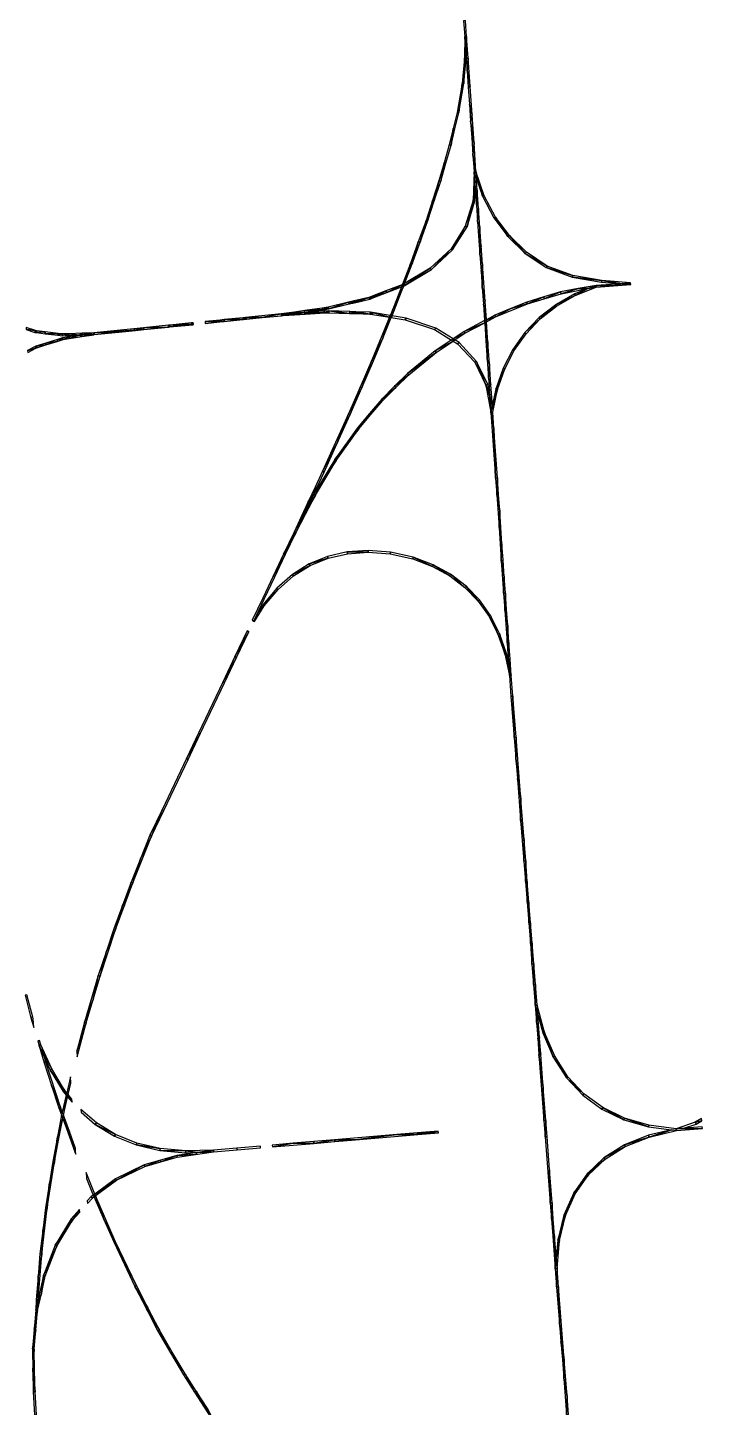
# Model space of a CAD drawing. Extents: x -9278 to 1674, y -8964 to 941.
# Drawn here: x -4828 to -4091, y -2521 to -1015 of the extents above; entities that cross this region are included whole.
import ezdxf

# ---------------------------------------------------------------- set-up
doc = ezdxf.new("R2010")
doc.units = 0

msp = doc.modelspace()

# ---------------------------------------------------------------- linework, layer by layer
at = {"layer": 'mg_to_dxf', "color": 40}
for points in [[(-4350.46, -1024.7), (-4348.47, -1024.56), (-4349.67, -1007.29), (-4351.67, -1007.42)], [(-4350.46, -1024.7), (-4350.8, -1048.46), (-4348.81, -1048.41)], [(-4348.81, -1048.41), (-4348.81, -1048.41), (-4348.47, -1024.56), (-4350.46, -1024.7)], [(-4348.81, -1048.41), (-4348.81, -1048.41), (-4346.8, -1048.44), (-4348.47, -1024.56)], [(-4350.8, -1048.46), (-4353.24, -1076.04), (-4351.24, -1076.06)], [(-4348.81, -1048.41), (-4350.8, -1048.46), (-4351.24, -1076.06)], [(-4348.81, -1048.41), (-4348.81, -1048.41), (-4347.88, -1061.59), (-4346.8, -1048.44)], [(-4347.88, -1061.59), (-4344.64, -1079.36), (-4346.8, -1048.44)], [(-4347.88, -1061.59), (-4346.6, -1080.03), (-4344.64, -1079.36)], [(-4353.24, -1076.04), (-4358.85, -1107.53), (-4356.86, -1107.63)], [(-4351.24, -1076.06), (-4353.24, -1076.04), (-4356.86, -1107.63)], [(-4344.64, -1079.36), (-4346.6, -1080.03), (-4345.31, -1098.48), (-4342.48, -1110.28)], [(-4345.31, -1098.48), (-4344.02, -1116.92), (-4342.48, -1110.28)], [(-4358.85, -1107.53), (-4363.07, -1125.22), (-4361.08, -1125.36), (-4356.86, -1107.63)], [(-4342.48, -1110.28), (-4344.02, -1116.92), (-4340.32, -1141.21)], [(-4363.07, -1125.22), (-4367.29, -1142.9), (-4365.31, -1143.09)], [(-4361.08, -1125.36), (-4363.07, -1125.22), (-4365.31, -1143.09)], [(-4344.02, -1116.92), (-4342.73, -1135.37), (-4340.32, -1141.21)], [(-4367.29, -1142.9), (-4372.93, -1162.53), (-4370.95, -1162.76), (-4365.31, -1143.09)], [(-4342.73, -1135.37), (-4341.44, -1153.81), (-4340.32, -1141.21)], [(-4340.32, -1141.21), (-4341.44, -1153.81), (-4338.15, -1172.13)], [(-4341.44, -1153.81), (-4340.15, -1172.26), (-4338.15, -1172.13)], [(-4378.57, -1182.15), (-4376.59, -1182.43), (-4372.93, -1162.53)], [(-4370.95, -1162.76), (-4372.93, -1162.53), (-4376.59, -1182.43)], [(-4340.15, -1172.26), (-4341.41, -1203.76), (-4338.88, -1190.49)], [(-4336.74, -1192.33), (-4338.15, -1172.13), (-4340.15, -1172.26), (-4338.88, -1190.49)], [(-4329.3, -1198.63), (-4338.15, -1172.13), (-4331.19, -1199.06)], [(-4331.19, -1199.06), (-4338.15, -1172.13), (-4337.62, -1179.84)], [(-4378.57, -1182.15), (-4385.62, -1203.72), (-4383.65, -1204.03)], [(-4378.57, -1182.15), (-4383.65, -1204.03), (-4376.59, -1182.43)], [(-4385.62, -1203.72), (-4392.67, -1225.29), (-4390.71, -1225.64)], [(-4383.65, -1204.03), (-4385.62, -1203.72), (-4390.71, -1225.64)], [(-4341.41, -1203.76), (-4349.83, -1231.8), (-4347.9, -1232.53)], [(-4339.41, -1204.09), (-4341.41, -1203.76), (-4347.9, -1232.53)], [(-4338.88, -1190.49), (-4341.41, -1203.76), (-4339.41, -1204.09)], [(-4337.62, -1208.52), (-4336.74, -1192.33), (-4338.88, -1190.49)], [(-4335.33, -1212.54), (-4336.74, -1192.33), (-4337.62, -1208.52), (-4336.36, -1226.56)], [(-4318.59, -1222.53), (-4316.86, -1221.72), (-4329.3, -1198.63), (-4331.19, -1199.06)], [(-4333.92, -1232.74), (-4335.33, -1212.54), (-4336.36, -1226.56)], [(-4392.67, -1225.29), (-4401.14, -1248.8), (-4399.19, -1249.19)], [(-4390.71, -1225.64), (-4392.67, -1225.29), (-4399.19, -1249.19)], [(-4365.42, -1256.38), (-4363.61, -1257.45), (-4349.83, -1231.8)], [(-4349.83, -1231.8), (-4363.61, -1257.45), (-4347.9, -1232.53)], [(-4333.83, -1262.63), (-4333.83, -1262.63), (-4333.92, -1232.74), (-4336.36, -1226.56)], [(-4333.83, -1262.63), (-4333.83, -1262.63), (-4332.51, -1252.94), (-4333.92, -1232.74)], [(-4303.25, -1242.96), (-4316.86, -1221.72), (-4318.59, -1222.53)], [(-4301.72, -1241.81), (-4316.86, -1221.72), (-4303.25, -1242.96)], [(-4401.14, -1248.8), (-4409.6, -1272.3), (-4407.66, -1272.74)], [(-4399.19, -1249.19), (-4401.14, -1248.8), (-4407.66, -1272.74)], [(-4301.72, -1241.81), (-4303.25, -1242.96), (-4284.37, -1261.37)], [(-4301.72, -1241.81), (-4284.37, -1261.37), (-4283.09, -1259.95)], [(-4365.42, -1256.38), (-4388.17, -1277.5), (-4386.55, -1278.87)], [(-4365.42, -1256.38), (-4386.55, -1278.87), (-4363.61, -1257.45)], [(-4332.51, -1252.94), (-4332.51, -1252.94), (-4333.83, -1262.63), (-4331.09, -1273.14)], [(-4332.57, -1280.67), (-4332.57, -1280.67), (-4331.09, -1273.14), (-4333.83, -1262.63)], [(-4284.37, -1261.37), (-4260.55, -1275.29), (-4283.09, -1259.95)], [(-4284.37, -1261.37), (-4261.54, -1276.93), (-4260.55, -1275.29)], [(-4417.55, -1298.24), (-4409.6, -1272.3), (-4429.36, -1323.2)], [(-4418.08, -1295.17), (-4416.72, -1296.77), (-4388.17, -1277.5)], [(-4417.55, -1298.24), (-4407.66, -1272.74), (-4409.6, -1272.3)], [(-4388.17, -1277.5), (-4416.72, -1296.77), (-4386.55, -1278.87)], [(-4332.57, -1280.67), (-4332.57, -1280.67), (-4331.31, -1298.71), (-4331.09, -1273.14)], [(-4331.09, -1273.14), (-4331.09, -1273.14), (-4331.31, -1298.71), (-4328.27, -1313.55)], [(-4232.59, -1285.64), (-4260.55, -1275.29), (-4261.54, -1276.93)], [(-4233.25, -1287.46), (-4232.59, -1285.64), (-4261.54, -1276.93)], [(-4200.97, -1290.99), (-4232.59, -1285.64), (-4233.25, -1287.46)], [(-4201.25, -1292.92), (-4200.97, -1290.99), (-4233.25, -1287.46)], [(-4178.98, -1294.5), (-4207.15, -1296.28), (-4188.08, -1296.87)], [(-4178.98, -1294.5), (-4200.97, -1290.99), (-4201.25, -1292.92)], [(-4169.47, -1293.48), (-4200.97, -1290.99), (-4178.98, -1294.5)], [(-4169.33, -1295.47), (-4178.98, -1294.5), (-4188.08, -1296.87)], [(-4169.47, -1293.48), (-4178.98, -1294.5), (-4169.33, -1295.47)], [(-4471.23, -1313.27), (-4470.99, -1314.75), (-4455.15, -1309.37)], [(-4470.99, -1314.75), (-4470.91, -1315.25), (-4455.15, -1309.37)], [(-4470.91, -1315.25), (-4454.11, -1311.15), (-4455.15, -1309.37)], [(-4449.64, -1308.88), (-4449.51, -1307.21), (-4455.15, -1309.37)], [(-4449.64, -1308.88), (-4455.15, -1309.37), (-4454.11, -1311.15)], [(-4449.69, -1309.45), (-4449.64, -1308.88), (-4454.11, -1311.15)], [(-4449.64, -1308.88), (-4449.69, -1309.45), (-4435.42, -1303.96)], [(-4449.51, -1307.21), (-4449.64, -1308.88), (-4436.61, -1302.27)], [(-4449.64, -1308.88), (-4435.42, -1303.96), (-4436.61, -1302.27)], [(-4418.08, -1295.17), (-4436.61, -1302.27), (-4435.42, -1303.96)], [(-4418.08, -1295.17), (-4435.42, -1303.96), (-4416.72, -1296.77)], [(-4417.55, -1298.24), (-4429.36, -1323.2), (-4427.45, -1323.73)], [(-4328.27, -1313.55), (-4328.27, -1313.55), (-4331.31, -1298.71), (-4330.05, -1316.75)], [(-4282.61, -1314.46), (-4281.94, -1316.36), (-4264.18, -1308.92)], [(-4264.18, -1308.92), (-4281.94, -1316.36), (-4263.59, -1310.84)], [(-4264.18, -1308.92), (-4263.59, -1310.84), (-4245.75, -1303.39)], [(-4263.59, -1310.84), (-4245.25, -1305.33), (-4245.75, -1303.39)], [(-4230.43, -1305.44), (-4251.15, -1317.37), (-4229.76, -1307.29)], [(-4229.76, -1307.29), (-4251.15, -1317.37), (-4250.18, -1319.05)], [(-4245.75, -1303.39), (-4245.25, -1305.33), (-4226.45, -1299.83)], [(-4245.25, -1305.33), (-4216.04, -1299.76), (-4226.45, -1299.83)], [(-4216.04, -1299.76), (-4230.43, -1305.44), (-4229.76, -1307.29)], [(-4206.83, -1298.26), (-4216.04, -1299.76), (-4229.76, -1307.29)], [(-4226.45, -1299.83), (-4216.04, -1299.76), (-4207.15, -1296.28)], [(-4216.04, -1299.76), (-4206.83, -1298.26), (-4207.15, -1296.28)], [(-4188.08, -1296.87), (-4207.15, -1296.28), (-4206.83, -1298.26)], [(-4536.29, -1325.34), (-4525.56, -1325.83), (-4525.09, -1323.75)], [(-4505.33, -1322.46), (-4525.09, -1323.75), (-4525.56, -1325.83)], [(-4505.05, -1322.92), (-4505.33, -1322.46), (-4525.56, -1325.83)], [(-4503.06, -1326.12), (-4504.06, -1324.5), (-4525.56, -1325.83)], [(-4505.33, -1322.46), (-4506.19, -1321.08), (-4525.09, -1323.75)], [(-4506.19, -1321.08), (-4505.33, -1322.46), (-4499.39, -1320.11)], [(-4505.33, -1322.46), (-4498.74, -1322.03), (-4499.39, -1320.11)], [(-4505.33, -1322.46), (-4505.05, -1322.92), (-4498.74, -1322.03)], [(-4498.63, -1324.17), (-4504.06, -1324.5), (-4503.06, -1326.12)], [(-4498.63, -1324.17), (-4503.06, -1326.12), (-4498.92, -1326.17)], [(-4477.27, -1314.74), (-4499.39, -1320.11), (-4498.74, -1322.03)], [(-4498.63, -1324.17), (-4498.92, -1326.17), (-4476.38, -1326.9)], [(-4476.42, -1316.59), (-4477.27, -1314.74), (-4498.74, -1322.03)], [(-4475.88, -1324.93), (-4498.63, -1324.17), (-4476.38, -1326.9)], [(-4471.23, -1313.27), (-4477.27, -1314.74), (-4476.42, -1316.59)], [(-4470.99, -1314.75), (-4471.23, -1313.27), (-4476.42, -1316.59)], [(-4470.91, -1315.25), (-4470.99, -1314.75), (-4476.42, -1316.59)], [(-4469.19, -1325.75), (-4475.88, -1324.93), (-4476.38, -1326.9)], [(-4469.19, -1325.75), (-4469.29, -1325.15), (-4475.88, -1324.93)], [(-4469.19, -1325.75), (-4453.84, -1327.63), (-4469.29, -1325.15)], [(-4453.84, -1327.63), (-4453.13, -1325.69), (-4469.29, -1325.15)], [(-4427.45, -1323.73), (-4429.36, -1323.2), (-4431.81, -1329.13)], [(-4427.45, -1323.73), (-4431.81, -1329.13), (-4429.81, -1329.45)], [(-4326.86, -1333.75), (-4328.27, -1313.55), (-4330.05, -1316.75)], [(-4328.79, -1334.78), (-4326.86, -1333.75), (-4330.05, -1316.75)], [(-4316.92, -1330.74), (-4300.18, -1321.68), (-4317.75, -1328.9)], [(-4281.94, -1316.36), (-4300.18, -1321.68), (-4316.92, -1330.74)], [(-4300.18, -1321.68), (-4281.94, -1316.36), (-4282.61, -1314.46)], [(-4269.31, -1331.47), (-4250.18, -1319.05), (-4251.15, -1317.37)], [(-4268.08, -1332.96), (-4250.18, -1319.05), (-4269.31, -1331.47)], [(-4673.68, -1341.82), (-4673.87, -1339.83), (-4700.99, -1342.57)], [(-4672.27, -1339.78), (-4672.28, -1339.67), (-4673.87, -1339.83)], [(-4672.27, -1339.78), (-4673.87, -1339.83), (-4673.68, -1341.82)], [(-4672.16, -1341.67), (-4672.27, -1339.78), (-4673.68, -1341.82)], [(-4648.54, -1337.27), (-4672.28, -1339.67), (-4672.27, -1339.78)], [(-4647.41, -1339.1), (-4648.54, -1337.27), (-4672.27, -1339.78)], [(-4647.41, -1339.1), (-4672.27, -1339.78), (-4672.16, -1341.67)], [(-4647.38, -1339.16), (-4647.41, -1339.1), (-4672.16, -1341.67)], [(-4648.54, -1337.27), (-4647.41, -1339.1), (-4646.74, -1337.09)], [(-4647.41, -1339.1), (-4646.57, -1339.08), (-4646.74, -1337.09)], [(-4647.41, -1339.1), (-4647.38, -1339.16), (-4646.57, -1339.08)], [(-4617.64, -1335.7), (-4617.55, -1334.14), (-4633.81, -1335.78)], [(-4617.67, -1336.16), (-4617.64, -1335.7), (-4633.81, -1335.78)], [(-4617.67, -1336.16), (-4633.81, -1335.78), (-4633.63, -1337.77)], [(-4617.64, -1335.7), (-4617.67, -1336.16), (-4612.87, -1335.68)], [(-4617.55, -1334.14), (-4617.64, -1335.7), (-4612.87, -1335.68)], [(-4617.55, -1334.14), (-4612.87, -1335.68), (-4613.05, -1333.69)], [(-4613.05, -1333.69), (-4592.11, -1333.58), (-4592.3, -1331.59)], [(-4613.05, -1333.69), (-4612.87, -1335.68), (-4592.11, -1333.58)], [(-4589.39, -1331.57), (-4589.54, -1331.31), (-4592.3, -1331.59)], [(-4589.39, -1331.57), (-4592.3, -1331.59), (-4592.11, -1333.58)], [(-4588.5, -1333.22), (-4589.39, -1331.57), (-4592.11, -1333.58)], [(-4589.54, -1331.31), (-4571.35, -1331.48), (-4550.79, -1327.4)], [(-4589.54, -1331.31), (-4589.39, -1331.57), (-4571.35, -1331.48)], [(-4589.39, -1331.57), (-4588.5, -1333.22), (-4571.35, -1331.48)], [(-4571.35, -1331.48), (-4550.59, -1329.39), (-4550.79, -1327.4)], [(-4548.06, -1327.23), (-4548.02, -1327), (-4550.79, -1327.4)], [(-4548.45, -1329.08), (-4548.06, -1327.23), (-4550.79, -1327.4)], [(-4548.45, -1329.08), (-4550.79, -1327.4), (-4550.59, -1329.39)], [(-4548.49, -1329.26), (-4548.45, -1329.08), (-4550.59, -1329.39)], [(-4536.27, -1328.5), (-4548.45, -1329.08), (-4548.49, -1329.26)], [(-4536.28, -1327.36), (-4548.06, -1327.23), (-4548.45, -1329.08)], [(-4536.27, -1328.5), (-4536.28, -1327.36), (-4548.45, -1329.08)], [(-4536.28, -1327.36), (-4536.28, -1326.5), (-4548.06, -1327.23)], [(-4536.28, -1326.5), (-4548.02, -1327), (-4548.06, -1327.23)], [(-4536.28, -1326.5), (-4536.29, -1325.34), (-4548.02, -1327)], [(-4536.29, -1325.34), (-4536.28, -1326.5), (-4525.56, -1325.83)], [(-4536.28, -1326.5), (-4536.28, -1327.36), (-4525.56, -1325.83)], [(-4536.28, -1327.36), (-4536.27, -1328.5), (-4525.56, -1325.83)], [(-4536.27, -1328.5), (-4524.75, -1327.78), (-4525.56, -1325.83)], [(-4524.75, -1327.78), (-4503.06, -1326.12), (-4525.56, -1325.83)], [(-4524.75, -1327.78), (-4502.87, -1326.42), (-4503.06, -1326.12)], [(-4503.06, -1326.12), (-4502.87, -1326.42), (-4498.92, -1326.17)], [(-4468.96, -1327.14), (-4469.19, -1325.75), (-4476.38, -1326.9)], [(-4469.19, -1325.75), (-4468.96, -1327.14), (-4453.84, -1327.63)], [(-4453.13, -1325.69), (-4453.84, -1327.63), (-4451.19, -1328.06)], [(-4451.04, -1326.23), (-4453.13, -1325.69), (-4451.19, -1328.06)], [(-4451.04, -1326.23), (-4451.02, -1326.03), (-4453.13, -1325.69)], [(-4432.62, -1331.1), (-4432.62, -1331.1), (-4451.96, -1377.98), (-4440.33, -1354.97)], [(-4451.04, -1326.23), (-4451.19, -1328.06), (-4432.62, -1331.1)], [(-4432.62, -1331.1), (-4431.81, -1329.13), (-4451.02, -1326.03)], [(-4430.59, -1331.34), (-4430.59, -1331.34), (-4432.62, -1331.1), (-4440.33, -1354.97)], [(-4430.59, -1331.34), (-4431.81, -1329.13), (-4432.62, -1331.1)], [(-4430.59, -1331.34), (-4429.81, -1329.45), (-4431.81, -1329.13)], [(-4415.35, -1333.77), (-4414.28, -1331.96), (-4429.81, -1329.45), (-4430.59, -1331.34)], [(-4383.46, -1344.58), (-4382.08, -1342.98), (-4414.28, -1331.96), (-4415.35, -1333.77)], [(-4351.16, -1346.7), (-4328.64, -1336.98), (-4328.79, -1334.78)], [(-4350.18, -1348.47), (-4328.64, -1336.98), (-4351.16, -1346.7)], [(-4328.79, -1334.78), (-4328.64, -1336.98), (-4326.71, -1335.95), (-4326.86, -1333.75)], [(-4325.11, -1358.86), (-4325.11, -1358.86), (-4326.71, -1335.95), (-4328.64, -1336.98)], [(-4325.11, -1358.86), (-4325.11, -1358.86), (-4328.64, -1336.98), (-4327.23, -1357.07)], [(-4326.86, -1333.75), (-4316.92, -1330.74), (-4317.75, -1328.9)], [(-4326.71, -1335.95), (-4316.92, -1330.74), (-4326.86, -1333.75)], [(-4268.08, -1332.96), (-4269.31, -1331.47), (-4284.92, -1347.74)], [(-4268.08, -1332.96), (-4284.92, -1347.74), (-4283.46, -1349)], [(-4829.25, -1342.22), (-4829.09, -1344.46), (-4818.97, -1345.63)], [(-4819.67, -1347.58), (-4818.97, -1345.63), (-4829.09, -1344.46)], [(-4818.97, -1345.63), (-4819.67, -1347.58), (-4817.78, -1347.81)], [(-4817.69, -1345.79), (-4818.97, -1345.63), (-4817.78, -1347.81)], [(-4817.69, -1345.79), (-4817.78, -1347.81), (-4808.39, -1346.92)], [(-4817.78, -1347.81), (-4808.27, -1348.98), (-4808.39, -1346.92)], [(-4808.39, -1346.92), (-4808.27, -1348.98), (-4794.35, -1348.64)], [(-4808.27, -1348.98), (-4794.56, -1350.65), (-4794.35, -1348.64)], [(-4795.02, -1355.32), (-4788.72, -1355.47), (-4789.37, -1353.56)], [(-4794.35, -1348.64), (-4794.56, -1350.65), (-4789.2, -1349.26)], [(-4794.56, -1350.65), (-4789.49, -1351.27), (-4789.2, -1349.26)], [(-4782.45, -1351.02), (-4789.2, -1349.26), (-4789.49, -1351.27)], [(-4782.35, -1352.42), (-4789.37, -1353.56), (-4788.72, -1355.47)], [(-4782.45, -1351.02), (-4782.6, -1349.03), (-4789.2, -1349.26)], [(-4782.21, -1354.42), (-4782.35, -1352.42), (-4788.72, -1355.47)], [(-4782.6, -1349.03), (-4771.14, -1350.61), (-4767.59, -1348.49)], [(-4782.45, -1351.02), (-4771.14, -1350.61), (-4782.6, -1349.03)], [(-4782.35, -1352.42), (-4782.21, -1354.42), (-4771.14, -1350.61)], [(-4782.21, -1354.42), (-4768.23, -1352.16), (-4771.14, -1350.61)], [(-4771.14, -1350.61), (-4767.87, -1350.09), (-4767.59, -1348.49)], [(-4767.94, -1350.5), (-4767.87, -1350.09), (-4771.14, -1350.61)], [(-4768.23, -1352.16), (-4767.94, -1350.5), (-4771.14, -1350.61)], [(-4755.22, -1350.07), (-4767.94, -1350.5), (-4768.23, -1352.16)], [(-4755.22, -1350.07), (-4755.23, -1350.04), (-4767.94, -1350.5)], [(-4755.23, -1350.04), (-4767.87, -1350.09), (-4767.94, -1350.5)], [(-4755.23, -1350.04), (-4755.38, -1348.07), (-4767.87, -1350.09)], [(-4755.38, -1348.07), (-4767.59, -1348.49), (-4767.87, -1350.09)], [(-4755.38, -1348.07), (-4755.39, -1348.05), (-4767.59, -1348.49)], [(-4755.39, -1348.05), (-4755.38, -1348.07), (-4755.24, -1348.05)], [(-4755.38, -1348.07), (-4755.04, -1350.04), (-4755.24, -1348.05)], [(-4755.38, -1348.07), (-4755.23, -1350.04), (-4755.04, -1350.04)], [(-4710.14, -1345.16), (-4711.78, -1343.66), (-4755.24, -1348.05)], [(-4710.14, -1345.16), (-4755.24, -1348.05), (-4727.92, -1347.3)], [(-4755.04, -1350.04), (-4727.92, -1347.3), (-4755.24, -1348.05)], [(-4755.23, -1350.04), (-4755.22, -1350.07), (-4755.04, -1350.04)], [(-4709.8, -1345.47), (-4710.14, -1345.16), (-4727.92, -1347.3)], [(-4711.78, -1343.66), (-4710.14, -1345.16), (-4700.99, -1342.57)], [(-4710.14, -1345.16), (-4700.8, -1344.56), (-4700.99, -1342.57)], [(-4710.14, -1345.16), (-4709.8, -1345.47), (-4700.8, -1344.56)], [(-4673.68, -1341.82), (-4700.99, -1342.57), (-4700.8, -1344.56)], [(-4440.33, -1354.97), (-4440.33, -1354.97), (-4451.96, -1377.98), (-4450.07, -1378.59)], [(-4364.95, -1355.92), (-4363.12, -1354.69), (-4382.08, -1342.98), (-4383.46, -1344.58)], [(-4363.12, -1354.69), (-4382.85, -1367.88), (-4363.06, -1357.07)], [(-4363.12, -1354.69), (-4350.18, -1348.47), (-4351.16, -1346.7)], [(-4363.12, -1354.69), (-4361.23, -1355.86), (-4350.18, -1348.47)], [(-4361.23, -1355.86), (-4363.12, -1354.69), (-4363.06, -1357.07)], [(-4283.46, -1349), (-4284.92, -1347.74), (-4297.98, -1366.17), (-4296.32, -1367.19)], [(-4818.48, -1364.73), (-4818.65, -1362.7), (-4827.49, -1367.32)], [(-4818.49, -1364.94), (-4818.48, -1364.73), (-4827.49, -1367.32)], [(-4818.49, -1364.94), (-4827.49, -1367.32), (-4827.33, -1369.56)], [(-4818.48, -1364.73), (-4818.39, -1362.62), (-4818.65, -1362.7)], [(-4818.48, -1364.73), (-4818.49, -1364.94), (-4817.61, -1364.48)], [(-4818.39, -1362.62), (-4818.48, -1364.73), (-4817.61, -1364.48)], [(-4818.39, -1362.62), (-4807.54, -1361.34), (-4807.66, -1359.27)], [(-4818.39, -1362.62), (-4817.61, -1364.48), (-4807.54, -1361.34)], [(-4807.66, -1359.27), (-4795.24, -1357.51), (-4795.02, -1355.32)], [(-4807.66, -1359.27), (-4807.54, -1361.34), (-4795.24, -1357.51)], [(-4795.02, -1355.32), (-4795.24, -1357.51), (-4788.72, -1355.47)], [(-4382.85, -1367.88), (-4412.81, -1392.41), (-4381.73, -1369.56)], [(-4381.73, -1369.56), (-4412.81, -1392.41), (-4411.55, -1393.99)], [(-4363.06, -1357.07), (-4382.85, -1367.88), (-4381.73, -1369.56)], [(-4363.06, -1357.07), (-4358.16, -1360.07), (-4356.54, -1358.76), (-4361.23, -1355.86)], [(-4339.45, -1380.24), (-4337.65, -1379.28), (-4356.54, -1358.76), (-4358.16, -1360.07)], [(-4325.83, -1377.16), (-4325.83, -1377.16), (-4325.11, -1358.86), (-4327.23, -1357.07)], [(-4325.83, -1377.16), (-4325.83, -1377.16), (-4323.5, -1381.76), (-4325.11, -1358.86)], [(-4296.32, -1367.19), (-4297.98, -1366.17), (-4308.48, -1386.78), (-4306.67, -1387.51)], [(-4451.96, -1377.98), (-4464.67, -1407.31), (-4462.79, -1407.96)], [(-4450.07, -1378.59), (-4451.96, -1377.98), (-4462.79, -1407.96)], [(-4327.34, -1405.07), (-4337.65, -1379.28), (-4339.45, -1380.24)], [(-4325.4, -1404.55), (-4337.65, -1379.28), (-4327.34, -1405.07)], [(-4325.83, -1377.16), (-4325.83, -1377.16), (-4324.43, -1397.26), (-4323.5, -1381.76)], [(-4321.9, -1404.66), (-4323.5, -1381.76), (-4324.43, -1397.26)], [(-4426.93, -1406.37), (-4411.55, -1393.99), (-4412.81, -1392.41)], [(-4425.61, -1407.89), (-4411.55, -1393.99), (-4426.93, -1406.37)], [(-4320.3, -1427.56), (-4321.9, -1404.66), (-4324.43, -1397.26), (-4323.02, -1417.35)], [(-4308.48, -1386.78), (-4316.43, -1409.55), (-4306.67, -1387.51)], [(-4314.5, -1409.98), (-4306.67, -1387.51), (-4316.43, -1409.55)], [(-4477.38, -1436.64), (-4475.52, -1437.34), (-4464.67, -1407.31)], [(-4462.79, -1407.96), (-4464.67, -1407.31), (-4475.52, -1437.34)], [(-4441.04, -1420.32), (-4425.61, -1407.89), (-4426.93, -1406.37)], [(-4439.66, -1421.78), (-4425.61, -1407.89), (-4441.04, -1420.32)], [(-4323.02, -1417.35), (-4325.4, -1404.55), (-4327.34, -1405.07)], [(-4321.82, -1434.59), (-4323.02, -1417.35), (-4327.34, -1405.07)], [(-4314.5, -1409.98), (-4316.43, -1409.55), (-4321.82, -1434.59)], [(-4314.5, -1409.98), (-4321.82, -1434.59), (-4319.81, -1434.58)], [(-4452.86, -1437.36), (-4439.66, -1421.78), (-4441.04, -1420.32), (-4454.3, -1435.95)], [(-4321.82, -1434.59), (-4320.3, -1427.56), (-4323.02, -1417.35)], [(-4477.38, -1436.64), (-4505.63, -1499.17), (-4489.66, -1468.65)], [(-4475.52, -1437.34), (-4477.38, -1436.64), (-4489.66, -1468.65)], [(-4467.55, -1451.59), (-4452.86, -1437.36), (-4454.3, -1435.95)], [(-4466.06, -1452.93), (-4452.86, -1437.36), (-4467.55, -1451.59)], [(-4319.81, -1434.58), (-4319.81, -1434.58), (-4321.82, -1434.59), (-4318.56, -1452.55)], [(-4321.82, -1434.59), (-4321.82, -1434.59), (-4316.79, -1506.5), (-4318.56, -1452.55)], [(-4492.33, -1486.22), (-4466.06, -1452.93), (-4467.55, -1451.59)], [(-4490.73, -1487.42), (-4466.06, -1452.93), (-4492.33, -1486.22)], [(-4318.56, -1452.55), (-4318.56, -1452.55), (-4316.79, -1506.5), (-4314.79, -1506.45)], [(-4489.66, -1468.65), (-4505.63, -1499.17), (-4503.81, -1499.97)], [(-4490.73, -1487.42), (-4492.33, -1486.22), (-4515.2, -1524.3)], [(-4490.73, -1487.42), (-4515.2, -1524.3), (-4513.5, -1525.35)], [(-4515.2, -1524.3), (-4503.81, -1499.97), (-4505.63, -1499.17), (-4513.4, -1515.78)], [(-4521.17, -1532.38), (-4515.2, -1524.3), (-4513.4, -1515.78)], [(-4316.79, -1506.5), (-4315.54, -1524.47), (-4314.79, -1506.45)], [(-4313.54, -1524.42), (-4313.54, -1524.42), (-4314.79, -1506.45), (-4315.54, -1524.47)], [(-4536.72, -1565.59), (-4525.96, -1544.95), (-4521.17, -1532.38), (-4528.94, -1548.99)], [(-4515.2, -1524.3), (-4525.96, -1544.95), (-4525.06, -1545.39)], [(-4525.96, -1544.95), (-4515.2, -1524.3), (-4521.17, -1532.38)], [(-4525.06, -1545.39), (-4513.5, -1525.35), (-4515.2, -1524.3)], [(-4524.22, -1545.91), (-4513.5, -1525.35), (-4525.06, -1545.39)], [(-4313.54, -1524.42), (-4313.54, -1524.42), (-4315.54, -1524.47), (-4312.28, -1542.39)], [(-4315.54, -1524.47), (-4315.54, -1524.47), (-4313.02, -1560.43), (-4312.28, -1542.39)], [(-4534.93, -1566.48), (-4525.06, -1545.39), (-4525.96, -1544.95), (-4536.72, -1565.59)], [(-4534.93, -1566.48), (-4524.22, -1545.91), (-4525.06, -1545.39)], [(-4312.28, -1542.39), (-4312.28, -1542.39), (-4313.02, -1560.43), (-4311.02, -1560.35)], [(-4548.14, -1589.62), (-4534.93, -1566.48), (-4536.72, -1565.59)], [(-4313.02, -1560.43), (-4311.77, -1578.4), (-4309.77, -1578.32), (-4311.02, -1560.35)], [(-4546.36, -1590.51), (-4534.93, -1566.48), (-4548.14, -1589.62)], [(-4311.77, -1578.4), (-4310.51, -1596.38), (-4309.77, -1578.32)], [(-4309.77, -1578.32), (-4310.51, -1596.38), (-4308.51, -1596.29)], [(-4559.56, -1613.64), (-4546.36, -1590.51), (-4548.14, -1589.62)], [(-4557.78, -1614.54), (-4546.36, -1590.51), (-4559.56, -1613.64)], [(-4500.22, -1592), (-4520.12, -1600.21), (-4499.64, -1593.89)], [(-4499.64, -1593.89), (-4520.12, -1600.21), (-4519.24, -1602)], [(-4478.55, -1589.08), (-4478.82, -1587.12), (-4500.22, -1592), (-4499.64, -1593.89)], [(-4455.92, -1585.57), (-4478.82, -1587.12), (-4455.99, -1587.55)], [(-4455.99, -1587.55), (-4478.82, -1587.12), (-4478.55, -1589.08)], [(-4431.51, -1587.37), (-4455.92, -1585.57), (-4455.99, -1587.55), (-4431.94, -1589.32)], [(-4406.61, -1592.8), (-4431.51, -1587.37), (-4431.94, -1589.32), (-4407.03, -1594.76)], [(-4385.78, -1602.92), (-4406.61, -1592.8), (-4407.03, -1594.76)], [(-4385.78, -1602.92), (-4385.04, -1601.09), (-4406.61, -1592.8)], [(-4520.12, -1600.21), (-4538.51, -1611.77), (-4519.24, -1602)], [(-4519.24, -1602), (-4538.51, -1611.77), (-4537.37, -1613.39)], [(-4385.78, -1602.92), (-4366.84, -1613.31), (-4385.04, -1601.09)], [(-4385.04, -1601.09), (-4366.84, -1613.31), (-4365.81, -1611.62)], [(-4307.26, -1614.26), (-4307.26, -1614.26), (-4308.51, -1596.29), (-4310.51, -1596.38)], [(-4307.26, -1614.26), (-4307.26, -1614.26), (-4310.51, -1596.38), (-4308, -1632.33)], [(-4569.21, -1638.58), (-4557.78, -1614.54), (-4559.56, -1613.64), (-4570.98, -1637.66)], [(-4538.51, -1611.77), (-4555.4, -1626.66), (-4554.01, -1628.07), (-4537.37, -1613.39)], [(-4350.21, -1625.91), (-4365.81, -1611.62), (-4366.84, -1613.31)], [(-4348.93, -1624.41), (-4365.81, -1611.62), (-4350.21, -1625.91)], [(-4335.89, -1640.74), (-4348.93, -1624.41), (-4350.21, -1625.91)], [(-4334.4, -1639.44), (-4348.93, -1624.41), (-4335.89, -1640.74)], [(-4307.26, -1614.26), (-4307.26, -1614.26), (-4308, -1632.33), (-4306, -1632.23)], [(-4582.4, -1661.68), (-4580.63, -1662.61), (-4569.21, -1638.58), (-4570.98, -1637.66)], [(-4554.01, -1628.07), (-4554.01, -1628.07), (-4555.4, -1626.66), (-4570.79, -1644.89)], [(-4554.01, -1628.07), (-4554.01, -1628.07), (-4570.79, -1644.89), (-4569.18, -1646.05)], [(-4323.88, -1657.78), (-4322.21, -1656.72), (-4334.4, -1639.44), (-4335.89, -1640.74)], [(-4308, -1632.33), (-4306.74, -1650.31), (-4306, -1632.23)], [(-4306, -1632.23), (-4306.74, -1650.31), (-4304.75, -1650.19)], [(-4576.21, -1653.32), (-4580.63, -1662.61), (-4580.04, -1662.93)], [(-4569.18, -1646.05), (-4576.21, -1653.32), (-4580.04, -1662.93)], [(-4569.18, -1646.05), (-4569.18, -1646.05), (-4570.79, -1644.89), (-4576.21, -1653.32)], [(-4306.74, -1650.31), (-4306.74, -1650.31), (-4303.49, -1668.16), (-4304.75, -1650.19)], [(-4304.23, -1686.26), (-4304.23, -1686.26), (-4303.49, -1668.16), (-4306.74, -1650.31)], [(-4314.18, -1677.04), (-4322.21, -1656.72), (-4323.88, -1657.78)], [(-4314.18, -1677.04), (-4312.37, -1676.26), (-4322.21, -1656.72)], [(-4302.23, -1686.13), (-4302.23, -1686.13), (-4303.49, -1668.16), (-4304.23, -1686.26)], [(-4587.98, -1673.43), (-4601.23, -1701.31), (-4586.22, -1674.37)], [(-4586.22, -1674.37), (-4601.23, -1701.31), (-4599.46, -1702.22)], [(-4314.18, -1677.04), (-4306.79, -1698.52), (-4312.37, -1676.26)], [(-4312.37, -1676.26), (-4306.79, -1698.52), (-4304.87, -1698.04)], [(-4302.97, -1704.24), (-4302.97, -1704.24), (-4302.23, -1686.13), (-4304.23, -1686.26)], [(-4302.23, -1686.13), (-4302.23, -1686.13), (-4302.97, -1704.24), (-4300.98, -1704.1)], [(-4601.23, -1701.31), (-4614.48, -1729.18), (-4599.46, -1702.22)], [(-4302.7, -1708.18), (-4304.87, -1698.04), (-4306.79, -1698.52)], [(-4301.72, -1722.21), (-4302.7, -1708.18), (-4306.79, -1698.52)], [(-4599.46, -1702.22), (-4614.48, -1729.18), (-4612.7, -1730.08)], [(-4300.98, -1704.1), (-4302.97, -1704.24), (-4299.72, -1722.07)], [(-4302.97, -1704.24), (-4301.72, -1722.21), (-4299.72, -1722.07)], [(-4614.48, -1729.18), (-4640.98, -1784.93), (-4639.18, -1785.79), (-4612.7, -1730.08)], [(-4299.72, -1722.07), (-4301.72, -1722.21), (-4299.96, -1744.69), (-4297.96, -1744.55)], [(-4299.96, -1744.69), (-4296.44, -1789.65), (-4297.96, -1744.55)], [(-4297.96, -1744.55), (-4296.44, -1789.65), (-4294.44, -1789.5)], [(-4640.98, -1784.93), (-4654.23, -1812.8), (-4639.18, -1785.79)], [(-4639.18, -1785.79), (-4654.23, -1812.8), (-4652.42, -1813.64)], [(-4296.44, -1789.65), (-4294.68, -1812.13), (-4294.44, -1789.5)], [(-4294.44, -1789.5), (-4294.68, -1812.13), (-4289.16, -1856.94)], [(-4652.42, -1813.64), (-4654.23, -1812.8), (-4680.73, -1868.55), (-4678.9, -1869.35)], [(-4292.92, -1834.61), (-4292.92, -1834.61), (-4289.16, -1856.94), (-4294.68, -1812.13)], [(-4289.39, -1879.57), (-4289.39, -1879.57), (-4289.16, -1856.94), (-4292.92, -1834.61)], [(-4287.4, -1879.42), (-4287.4, -1879.42), (-4289.16, -1856.94), (-4289.39, -1879.57)], [(-4680.73, -1868.55), (-4693.98, -1896.42), (-4692.14, -1897.21)], [(-4678.9, -1869.35), (-4680.73, -1868.55), (-4692.14, -1897.21)], [(-4287.4, -1879.42), (-4287.4, -1879.42), (-4289.39, -1879.57), (-4285.64, -1901.9)], [(-4285.64, -1901.9), (-4285.64, -1901.9), (-4289.39, -1879.57), (-4287.63, -1902.05)], [(-4704.29, -1922), (-4692.14, -1897.21), (-4693.98, -1896.42)], [(-4702.44, -1922.75), (-4692.14, -1897.21), (-4704.29, -1922)], [(-4287.63, -1902.05), (-4287.63, -1902.05), (-4285.87, -1924.53), (-4285.64, -1901.9)], [(-4285.64, -1901.9), (-4285.64, -1901.9), (-4285.87, -1924.53), (-4283.88, -1924.38)], [(-4714.6, -1947.57), (-4712.73, -1948.29), (-4704.29, -1922)], [(-4712.73, -1948.29), (-4702.44, -1922.75), (-4704.29, -1922)], [(-4285.87, -1924.53), (-4285.87, -1924.53), (-4284.11, -1947.01), (-4283.88, -1924.38)], [(-4283.88, -1924.38), (-4283.88, -1924.38), (-4284.11, -1947.01), (-4282.12, -1946.86)], [(-4724, -1973.1), (-4718.37, -1960.7), (-4714.6, -1947.57)], [(-4722.12, -1973.78), (-4712.73, -1948.29), (-4718.37, -1960.7)], [(-4718.37, -1960.7), (-4712.73, -1948.29), (-4714.6, -1947.57)], [(-4284.11, -1947.01), (-4282.35, -1969.49), (-4282.12, -1946.86)], [(-4282.12, -1946.86), (-4282.35, -1969.49), (-4280.36, -1969.33)], [(-4718.37, -1960.7), (-4724, -1973.1), (-4722.12, -1973.78)], [(-4280.59, -1991.97), (-4280.59, -1991.97), (-4280.36, -1969.33), (-4282.35, -1969.49)], [(-4278.6, -1991.81), (-4278.6, -1991.81), (-4280.36, -1969.33), (-4280.59, -1991.97)], [(-4724, -1973.1), (-4733.4, -1998.63), (-4731.51, -1999.28)], [(-4722.12, -1973.78), (-4724, -1973.1), (-4731.51, -1999.28)], [(-4731.51, -1999.28), (-4741.89, -2024.11), (-4748.47, -2050.17)], [(-4733.4, -1998.63), (-4741.89, -2024.11), (-4731.51, -1999.28)], [(-4278.6, -1991.81), (-4278.6, -1991.81), (-4280.59, -1991.97), (-4278.83, -2014.44)], [(-4278.6, -1991.81), (-4278.6, -1991.81), (-4278.83, -2014.44), (-4276.84, -2014.29)], [(-4278.83, -2014.44), (-4277.07, -2036.92), (-4276.84, -2014.29)], [(-4275.08, -2036.77), (-4275.08, -2036.77), (-4276.84, -2014.29), (-4277.07, -2036.92)], [(-4750.39, -2049.59), (-4748.47, -2050.17), (-4741.89, -2024.11)], [(-4275.08, -2036.77), (-4275.08, -2036.77), (-4277.07, -2036.92), (-4275.31, -2059.4)], [(-4275.08, -2036.77), (-4275.08, -2036.77), (-4275.31, -2059.4), (-4273.32, -2059.25)], [(-4756.05, -2075.56), (-4750.39, -2049.59), (-4765.55, -2100.46)], [(-4756.05, -2075.56), (-4748.47, -2050.17), (-4750.39, -2049.59)], [(-4273.32, -2059.25), (-4273.32, -2059.25), (-4275.31, -2059.4), (-4273.55, -2081.88)], [(-4273.32, -2059.25), (-4273.32, -2059.25), (-4273.55, -2081.88), (-4271.56, -2081.73)], [(-4828.22, -2070.42), (-4830.12, -2071.05), (-4823.85, -2095.68), (-4821.95, -2095.03)], [(-4756.05, -2075.56), (-4765.55, -2100.46), (-4763.62, -2100.96)], [(-4272.18, -2099.86), (-4271.56, -2081.73), (-4273.55, -2081.88)], [(-4268.82, -2117.68), (-4271.56, -2081.73), (-4272.18, -2099.86)], [(-4271.56, -2081.73), (-4270.77, -2092.08), (-4263.45, -2111.49)], [(-4270.77, -2092.08), (-4265.33, -2112.05), (-4263.45, -2111.49)], [(-4820.76, -2106.26), (-4821.42, -2096.84), (-4821.95, -2095.03), (-4823.85, -2095.68)], [(-4763.62, -2100.96), (-4765.55, -2100.46), (-4773.85, -2132.01)], [(-4763.62, -2100.96), (-4773.85, -2132.01), (-4773.41, -2138.2)], [(-4270.81, -2117.83), (-4267.45, -2135.66), (-4268.82, -2117.68), (-4272.18, -2099.86)], [(-4816.56, -2120.68), (-4814.98, -2126.1), (-4813.17, -2125.18), (-4814.52, -2120.53)], [(-4269.44, -2135.81), (-4267.45, -2135.66), (-4270.81, -2117.83)], [(-4265.33, -2112.05), (-4253.94, -2138.49), (-4263.45, -2111.49)], [(-4263.45, -2111.49), (-4253.94, -2138.49), (-4252.22, -2137.57)], [(-4814.98, -2126.1), (-4813.16, -2125.22), (-4813.17, -2125.18)], [(-4814.98, -2126.1), (-4801.16, -2151.44), (-4813.16, -2125.22)], [(-4802.85, -2152.62), (-4801.16, -2151.44), (-4814.98, -2126.1)], [(-4814.98, -2126.1), (-4809.52, -2144.86), (-4807.64, -2144.17), (-4809.25, -2138.64)], [(-4264.71, -2171.61), (-4264.71, -2171.61), (-4267.45, -2135.66), (-4269.44, -2135.81)], [(-4264.71, -2171.61), (-4264.71, -2171.61), (-4269.44, -2135.81), (-4263.97, -2207.71)], [(-4239.41, -2161.18), (-4252.22, -2137.57), (-4253.94, -2138.49)], [(-4237.88, -2159.96), (-4252.22, -2137.57), (-4239.41, -2161.18)], [(-4791.55, -2193.21), (-4807.64, -2144.17), (-4809.52, -2144.86), (-4801.47, -2169.4)], [(-4801.16, -2151.44), (-4802.85, -2152.62), (-4787.27, -2174.5)], [(-4787.27, -2174.5), (-4802.85, -2152.62), (-4788.81, -2175.89)], [(-4780.9, -2160.04), (-4784.86, -2177.42), (-4783.25, -2179.35), (-4780.42, -2166.91)], [(-4237.88, -2159.96), (-4239.41, -2161.18), (-4220.43, -2178.67)], [(-4220.43, -2178.67), (-4239.41, -2161.18), (-4221.71, -2180.14)], [(-4793.41, -2193.94), (-4791.55, -2193.21), (-4801.47, -2169.4)], [(-4789.64, -2198.44), (-4783.83, -2181.91), (-4785.44, -2179.97)], [(-4788.38, -2201.89), (-4783.83, -2181.91), (-4789.64, -2198.44)], [(-4788.81, -2175.89), (-4783.25, -2179.35), (-4787.27, -2174.5)], [(-4788.81, -2175.89), (-4785.44, -2179.97), (-4783.25, -2179.35)], [(-4785.44, -2179.97), (-4783.83, -2181.91), (-4783.25, -2179.35)], [(-4783.25, -2179.35), (-4783.83, -2181.91), (-4778.95, -2187.81)], [(-4783.25, -2179.35), (-4778.95, -2187.81), (-4779.2, -2184.25)], [(-4264.71, -2171.61), (-4264.71, -2171.61), (-4263.97, -2207.71), (-4261.98, -2207.56)], [(-4220.43, -2178.67), (-4221.71, -2180.14), (-4200.87, -2195.37), (-4199.87, -2193.68)], [(-4789.64, -2198.44), (-4791.55, -2193.21), (-4793.41, -2193.94)], [(-4789.13, -2205.69), (-4788.38, -2201.89), (-4789.64, -2198.44), (-4793.41, -2193.94)], [(-4752.47, -2210.33), (-4769.39, -2195.57), (-4769.18, -2198.53), (-4753.66, -2212.06)], [(-4200.87, -2195.37), (-4176.86, -2206.85), (-4199.87, -2193.68)], [(-4199.87, -2193.68), (-4176.86, -2206.85), (-4176.2, -2205.02)], [(-4795.3, -2227.27), (-4789.13, -2205.69), (-4790.46, -2202.05)], [(-4793.65, -2229.23), (-4789.13, -2205.69), (-4795.3, -2227.27)], [(-4781.93, -2219.56), (-4788.38, -2201.89), (-4789.13, -2205.69)], [(-4782.33, -2224.31), (-4781.93, -2219.56), (-4789.13, -2205.69)], [(-4731.57, -2223.11), (-4752.47, -2210.33), (-4753.66, -2212.06)], [(-4732.54, -2224.95), (-4731.57, -2223.11), (-4753.66, -2212.06)], [(-4261.98, -2207.56), (-4261.98, -2207.56), (-4263.97, -2207.71), (-4262.6, -2225.69)], [(-4261.98, -2207.56), (-4261.98, -2207.56), (-4262.6, -2225.69), (-4260.61, -2225.54)], [(-4176.86, -2206.85), (-4149.7, -2214.6), (-4176.2, -2205.02)], [(-4176.2, -2205.02), (-4149.7, -2214.6), (-4149.41, -2212.66)], [(-4149.7, -2214.6), (-4119.37, -2218.61), (-4119.5, -2216.62), (-4149.41, -2212.66)], [(-4111.48, -2216.03), (-4097.96, -2211.59), (-4099.06, -2209.68), (-4119.5, -2216.62)], [(-4099.06, -2209.68), (-4091.68, -2207.95), (-4091.87, -2205.5)], [(-4097.96, -2211.59), (-4091.68, -2207.95), (-4099.06, -2209.68)], [(-4800.14, -2252.49), (-4798.17, -2252.76), (-4795.3, -2227.27)], [(-4798.17, -2252.76), (-4793.65, -2229.23), (-4795.3, -2227.27)], [(-4775.49, -2237.24), (-4781.93, -2219.56), (-4782.33, -2224.31)], [(-4775.54, -2242.93), (-4775.49, -2237.24), (-4782.33, -2224.31)], [(-4708.34, -2232.45), (-4731.57, -2223.11), (-4732.54, -2224.95), (-4709.06, -2234.39)], [(-4469.71, -2228.83), (-4469.71, -2228.83), (-4424.6, -2223.01), (-4492.52, -2228.75)], [(-4469.71, -2228.83), (-4469.71, -2228.83), (-4401.8, -2223.09), (-4424.6, -2223.01)], [(-4424.6, -2223.01), (-4401.8, -2223.09), (-4401.96, -2221.09)], [(-4401.96, -2221.09), (-4401.86, -2222.34), (-4379.33, -2219.18)], [(-4401.86, -2222.34), (-4379.16, -2221.17), (-4379.33, -2219.18)], [(-4401.8, -2223.09), (-4379.16, -2221.17), (-4401.86, -2222.34)], [(-4257.13, -2297.59), (-4257.87, -2261.49), (-4260.61, -2225.54), (-4262.6, -2225.69)], [(-4149.76, -2223.81), (-4176.09, -2234.41), (-4149.2, -2225.71)], [(-4149.2, -2225.71), (-4176.09, -2234.41), (-4175.16, -2236.16)], [(-4124.85, -2217.89), (-4149.76, -2223.81), (-4149.2, -2225.71)], [(-4149.2, -2225.71), (-4119.37, -2218.61), (-4124.85, -2217.89)], [(-4119.5, -2216.62), (-4091.03, -2216.53), (-4091.18, -2214.53)], [(-4119.37, -2218.61), (-4091.03, -2216.53), (-4119.5, -2216.62)], [(-4774.99, -2244.29), (-4775.49, -2237.24), (-4775.54, -2242.93)], [(-4682.77, -2238.37), (-4708.34, -2232.45), (-4709.06, -2234.39)], [(-4683.22, -2240.36), (-4682.77, -2238.37), (-4709.06, -2234.39)], [(-4683.22, -2240.36), (-4683.22, -2240.36), (-4654.87, -2240.86), (-4682.77, -2238.37)], [(-4655.03, -2242.86), (-4655.03, -2242.86), (-4654.87, -2240.86), (-4683.22, -2240.36)], [(-4664.84, -2245.79), (-4644.39, -2244.82), (-4642.03, -2242.46)], [(-4655.03, -2242.86), (-4655.03, -2242.86), (-4642.03, -2242.46), (-4654.87, -2240.86)], [(-4624.64, -2239.92), (-4654.87, -2240.86), (-4642.03, -2242.46)], [(-4644.39, -2244.82), (-4624.47, -2241.91), (-4642.03, -2242.46)], [(-4642.03, -2242.46), (-4624.47, -2241.91), (-4624.64, -2239.92)], [(-4598.84, -2239.75), (-4599.01, -2237.75), (-4624.64, -2239.92), (-4624.47, -2241.91)], [(-4573.39, -2235.59), (-4599.01, -2237.75), (-4598.84, -2239.75), (-4573.22, -2237.58)], [(-4560.44, -2234.49), (-4560.44, -2234.49), (-4560.26, -2236.48), (-4537.8, -2232.58)], [(-4560.26, -2236.48), (-4560.26, -2236.48), (-4514.99, -2232.66), (-4537.8, -2232.58)], [(-4537.8, -2232.58), (-4537.8, -2232.58), (-4514.99, -2232.66), (-4515.16, -2230.66)], [(-4515.16, -2230.66), (-4514.99, -2232.66), (-4492.52, -2228.75)], [(-4514.99, -2232.66), (-4492.35, -2230.74), (-4492.52, -2228.75)], [(-4492.35, -2230.74), (-4492.35, -2230.74), (-4469.71, -2228.83), (-4492.52, -2228.75)], [(-4176.09, -2234.41), (-4198.49, -2248.41), (-4175.16, -2236.16)], [(-4175.16, -2236.16), (-4198.49, -2248.41), (-4197.25, -2249.96)], [(-4806.05, -2303.17), (-4798.17, -2252.76), (-4804.09, -2277.73)], [(-4804.09, -2277.73), (-4798.17, -2252.76), (-4800.14, -2252.49)], [(-4730.41, -2272.96), (-4700.48, -2256.23), (-4731.57, -2271.22)], [(-4699.62, -2258.08), (-4700.48, -2256.23), (-4730.41, -2272.96)], [(-4699.62, -2258.08), (-4682.66, -2251.01), (-4700.48, -2256.23)], [(-4699.62, -2258.08), (-4681.96, -2252.91), (-4682.66, -2251.01)], [(-4682.66, -2251.01), (-4681.96, -2252.91), (-4664.84, -2245.79)], [(-4664.3, -2247.73), (-4664.84, -2245.79), (-4681.96, -2252.91)], [(-4664.3, -2247.73), (-4644.39, -2244.82), (-4664.84, -2245.79)], [(-4216.97, -2265.82), (-4197.25, -2249.96), (-4198.49, -2248.41)], [(-4215.47, -2267.13), (-4197.25, -2249.96), (-4216.97, -2265.82)], [(-4763.66, -2264.49), (-4763.2, -2270.99), (-4755.9, -2289.17), (-4754.24, -2287.94)], [(-4755.09, -2291.18), (-4730.41, -2272.96), (-4754.24, -2287.94)], [(-4731.57, -2271.22), (-4754.24, -2287.94), (-4730.41, -2272.96)], [(-4255.13, -2297.44), (-4257.87, -2261.49), (-4257.13, -2297.59)], [(-4215.47, -2267.13), (-4216.97, -2265.82), (-4231.53, -2286.63)], [(-4215.47, -2267.13), (-4231.53, -2286.63), (-4229.82, -2287.65)], [(-4806.05, -2303.17), (-4804.09, -2277.73), (-4808.03, -2302.97)], [(-4758.09, -2290.79), (-4756.69, -2292.36), (-4755.09, -2291.18), (-4754.24, -2287.94)], [(-4231.53, -2286.63), (-4242.16, -2310.85), (-4229.82, -2287.65)], [(-4229.82, -2287.65), (-4242.16, -2310.85), (-4240.3, -2311.52)], [(-4812.12, -2353.48), (-4806.05, -2303.17), (-4811.07, -2328.17)], [(-4806.05, -2303.17), (-4808.03, -2302.97), (-4811.07, -2328.17)], [(-4762.38, -2295.5), (-4762.17, -2298.39), (-4756.69, -2292.36), (-4758.09, -2290.79)], [(-4753.21, -2290.5), (-4753.43, -2289.95), (-4755.09, -2291.18)], [(-4753.21, -2290.5), (-4755.09, -2291.18), (-4755.03, -2291.33)], [(-4753.21, -2290.5), (-4755.03, -2291.33), (-4744.32, -2315.73)], [(-4753.21, -2290.5), (-4744.32, -2315.73), (-4731.81, -2339.27)], [(-4255.76, -2315.56), (-4255.13, -2297.44), (-4257.13, -2297.59)], [(-4253.77, -2315.42), (-4255.13, -2297.44), (-4255.76, -2315.56)], [(-4797.45, -2343.59), (-4778.45, -2316.29), (-4780.05, -2314.91)], [(-4795.68, -2344.74), (-4778.45, -2316.29), (-4797.45, -2343.59)], [(-4780.05, -2314.91), (-4778.45, -2316.29), (-4770.75, -2304.7)], [(-4778.45, -2316.29), (-4770.55, -2307.6), (-4770.75, -2304.7)], [(-4731.81, -2339.27), (-4744.32, -2315.73), (-4733.61, -2340.14)], [(-4254.39, -2333.54), (-4252.4, -2333.39), (-4253.77, -2315.42), (-4255.76, -2315.56)], [(-4242.16, -2310.85), (-4248.87, -2338.47), (-4240.3, -2311.52)], [(-4240.3, -2311.52), (-4248.87, -2338.47), (-4246.91, -2338.76)], [(-4812.12, -2353.48), (-4811.07, -2328.17), (-4814.11, -2353.36)], [(-4251.66, -2369.49), (-4252.4, -2333.39), (-4254.39, -2333.54)], [(-4249.66, -2369.35), (-4252.4, -2333.39), (-4251.66, -2369.49)], [(-4795.68, -2344.74), (-4797.45, -2343.59), (-4810.29, -2376.84)], [(-4795.68, -2344.74), (-4810.29, -2376.84), (-4808.4, -2377.73)], [(-4731.81, -2339.27), (-4733.61, -2340.14), (-4708.64, -2387.94)], [(-4708.64, -2387.94), (-4733.61, -2340.14), (-4710.42, -2388.85)], [(-4248.87, -2338.47), (-4250.57, -2357.39), (-4246.91, -2338.76)], [(-4246.91, -2338.76), (-4250.57, -2357.39), (-4249.66, -2369.35)], [(-4812.12, -2353.48), (-4816.12, -2378.45), (-4816.14, -2403.57)], [(-4816.12, -2378.45), (-4812.12, -2353.48), (-4814.11, -2353.36)], [(-4810.29, -2376.84), (-4818.56, -2414.65), (-4812.5, -2396.48)], [(-4816.12, -2378.45), (-4818.13, -2403.53), (-4816.14, -2403.57)], [(-4810.29, -2376.84), (-4812.5, -2396.48), (-4808.4, -2377.73)], [(-4250.1, -2389.37), (-4250.1, -2389.37), (-4249.66, -2369.35), (-4251.66, -2369.49)], [(-4250.1, -2389.37), (-4250.1, -2389.37), (-4248.11, -2389.22), (-4249.66, -2369.35)], [(-4708.64, -2387.94), (-4710.42, -2388.85), (-4696.17, -2412.22)], [(-4696.17, -2412.22), (-4710.42, -2388.85), (-4697.93, -2413.17)], [(-4250.1, -2389.37), (-4250.1, -2389.37), (-4247, -2429.13), (-4248.11, -2389.22)], [(-4248.11, -2389.22), (-4247, -2429.13), (-4241.9, -2468.74)], [(-4812.5, -2396.48), (-4818.56, -2414.65), (-4816.6, -2415.23)], [(-4816.14, -2403.57), (-4818.13, -2403.53), (-4818.56, -2414.65)], [(-4816.6, -2415.23), (-4818.56, -2414.65), (-4820.42, -2435.84)], [(-4818.44, -2436.25), (-4816.6, -2415.23), (-4820.42, -2435.84)], [(-4696.17, -2412.22), (-4697.93, -2413.17), (-4683.69, -2436.51)], [(-4697.93, -2413.17), (-4697.93, -2413.17), (-4685.45, -2437.48), (-4683.69, -2436.51)], [(-4822.28, -2457.02), (-4818.44, -2436.25), (-4820.42, -2435.84)], [(-4820.28, -2457.27), (-4818.44, -2436.25), (-4822.28, -2457.02)], [(-4683.69, -2436.51), (-4683.69, -2436.51), (-4685.45, -2437.48), (-4671.42, -2461.36)], [(-4683.69, -2436.51), (-4683.69, -2436.51), (-4671.42, -2461.36), (-4669.68, -2460.37)], [(-4247, -2429.13), (-4245.45, -2449.01), (-4241.9, -2468.74)], [(-4245.45, -2449.01), (-4243.9, -2468.89), (-4241.9, -2468.74)], [(-4820.28, -2457.27), (-4822.28, -2457.02), (-4821.86, -2480.49)], [(-4820.28, -2457.27), (-4821.86, -2480.49), (-4819.86, -2480.55)], [(-4671.42, -2461.36), (-4671.42, -2461.36), (-4657.39, -2485.24), (-4669.68, -2460.37)], [(-4669.68, -2460.37), (-4669.68, -2460.37), (-4657.39, -2485.24), (-4655.66, -2484.22)], [(-4242.35, -2488.77), (-4242.35, -2488.77), (-4241.9, -2468.74), (-4243.9, -2468.89)], [(-4241.9, -2468.74), (-4241.9, -2468.74), (-4242.35, -2488.77), (-4238.8, -2508.5)], [(-4821.44, -2503.96), (-4819.44, -2503.83), (-4821.86, -2480.49)], [(-4819.44, -2503.83), (-4819.86, -2480.55), (-4821.86, -2480.49)], [(-4657.39, -2485.24), (-4645.23, -2504.13), (-4655.66, -2484.22)], [(-4655.66, -2484.22), (-4645.23, -2504.13), (-4643.51, -2503.11)], [(-4242.35, -2488.77), (-4242.35, -2488.77), (-4239.25, -2528.53), (-4238.8, -2508.5)], [(-4817.86, -2528.78), (-4819.44, -2503.83), (-4821.44, -2503.96), (-4819.85, -2528.91)], [(-4645.23, -2504.13), (-4620.91, -2541.92), (-4643.51, -2503.11)], [(-4643.51, -2503.11), (-4620.91, -2541.92), (-4631.36, -2521.99)], [(-4238.8, -2508.5), (-4238.8, -2508.5), (-4239.25, -2528.53), (-4237.25, -2528.38)]]:
    msp.add_3dface(points, dxfattribs=at)

doc.saveas('drawing.dxf')
